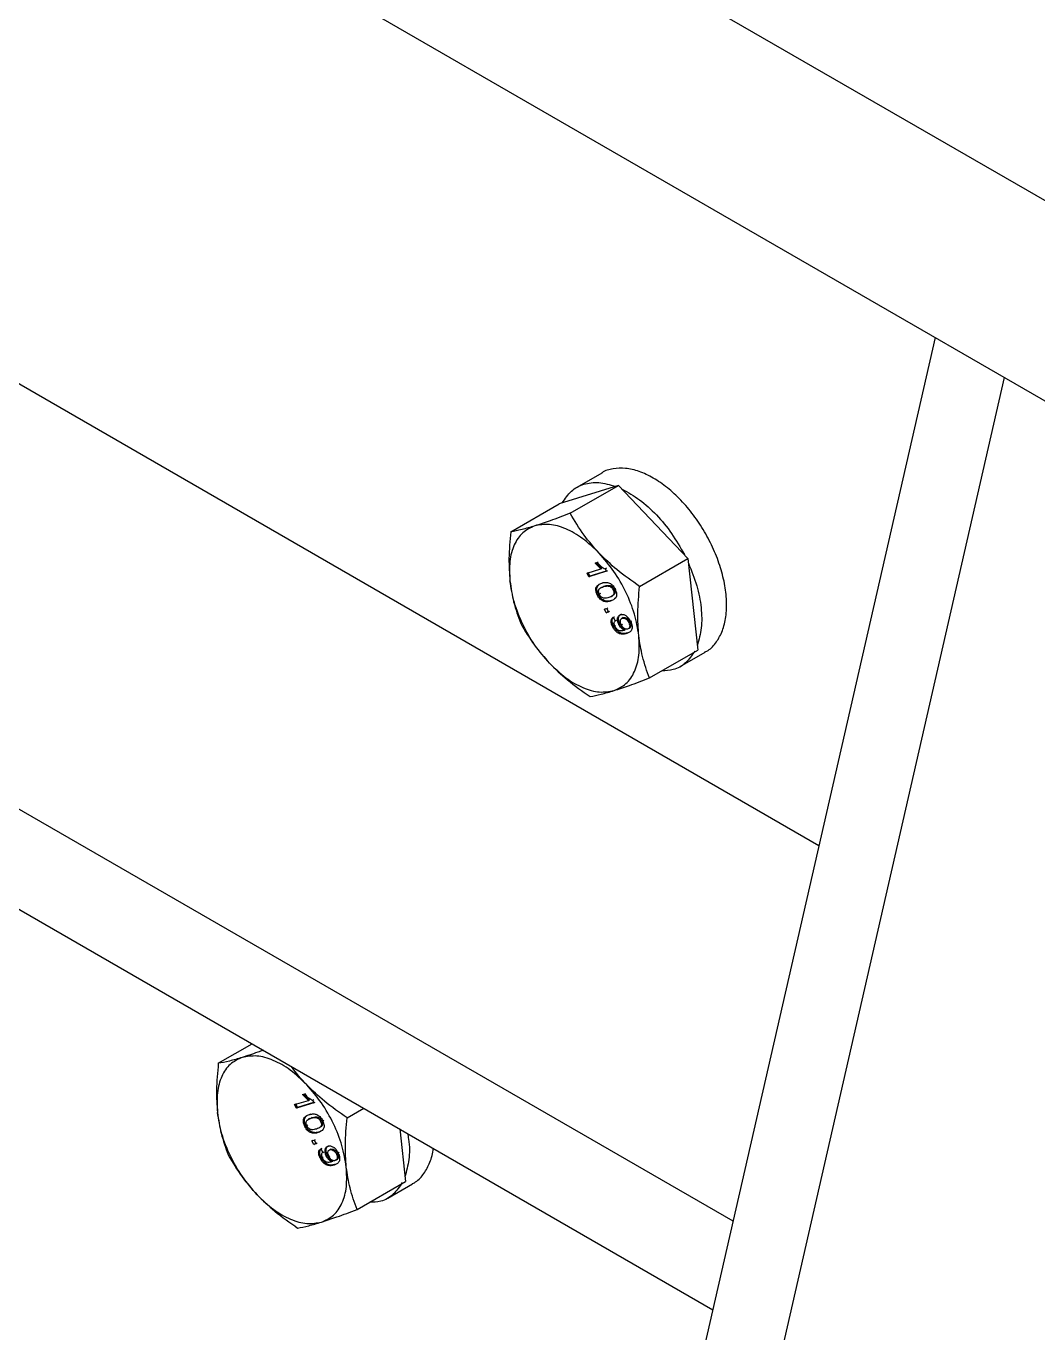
# Model space of a CAD drawing. Header units: millimetres. Extents: x 1293 to 41893, y 1011 to 26911.
# Drawn here: x 6180.2 to 6290.2, y 21685.8 to 21828 of the extents above; entities that cross this region are included whole.
import ezdxf

# ---------------------------------------------------------------- set-up
doc = ezdxf.new("R2010")
doc.units = ezdxf.units.MM
doc.header["$LTSCALE"] = 50
doc.layers.add('MAQUINAS', color=11, linetype='Continuous')

msp = doc.modelspace()

# ---------------------------------------------------------------- linework, layer by layer
at = {"layer": 'MAQUINAS', "linetype": 'Continuous', "lineweight": 25}
for p, q in [((6328.5403074, 21787.318863), (6081.6452764, 21929.8483306)), ((6072.7866193, 21913.1879028), (6328.5403074, 21765.5444414)), ((6266.4050778, 21738.805364), (6116.4082702, 21825.3966778)), ((6257.0667613, 21697.933133), (6076.338886, 21802.2651146)), ((6279.042842, 21794.1187199), (6205.9751413, 21474.3137573)), ((6076.338886, 21791.3779038), (6254.8691532, 21688.3145743)), ((6213.5176137, 21469.9595807), (6286.5853144, 21789.7645433)), ((6242.7736601, 21779.360931), (6240.0677982, 21777.7988702)), ((6244.6175559, 21778.0184767), (6238.1474606, 21776.0023839)), ((6239.3565617, 21774.9813694), (6244.6175559, 21778.0184767)), ((6244.6175559, 21778.0184767), (6252.1657695, 21770.0661396)), ((6232.8864664, 21772.9652766), (6238.1474606, 21776.0023839)), ((6246.9047753, 21767.0290323), (6252.1657695, 21770.0661396)), ((6252.1657695, 21770.0661396), (6253.2438876, 21760.0977097)), ((6241.1845479, 21768.4717402), (6242.6797641, 21768.9376521)), ((6241.1845479, 21768.4717402), (6241.3023991, 21768.5397742)), ((6241.3739084, 21768.0783535), (6241.1845479, 21768.4717402)), ((6241.4917595, 21768.1463875), (6241.3023991, 21768.5397742)), ((6243.2927051, 21768.6762538), (6241.3739084, 21768.0783535)), ((6243.2584963, 21768.6969057), (6241.4917595, 21768.1463875)), ((6242.0560159, 21769.5575961), (6242.2827967, 21769.6282614)), ((6242.0560159, 21769.5575961), (6242.173867, 21769.6256301)), ((6242.6797641, 21768.9376521), (6242.0560159, 21769.5575961)), ((6242.7976152, 21769.0056861), (6242.173867, 21769.6256301)), ((6242.2827967, 21769.6282614), (6242.4006478, 21769.6962954)), ((6242.6797641, 21768.9376521), (6242.7976152, 21769.0056861)), ((6243.2886554, 21768.9975305), (6243.1708043, 21768.9294965)), ((6243.1708043, 21768.9294965), (6243.2927051, 21768.6762538)), ((6243.2927051, 21768.6762538), (6243.4105562, 21768.7442878)), ((6241.3739084, 21768.0783535), (6241.4917595, 21768.1463875)), ((6242.793639, 21767.3897648), (6242.9114902, 21767.4577988)), ((6242.8276255, 21766.9275966), (6243.1016193, 21767.0646516)), ((6243.1016193, 21767.0646516), (6242.9837682, 21766.9966176)), ((6243.6881189, 21767.0118114), (6243.8059701, 21767.0798454)), ((6242.1510932, 21766.8467183), (6242.2689443, 21766.9147523)), ((6242.4139616, 21766.1717888), (6242.2961105, 21766.1037548)), ((6242.6353612, 21766.2407773), (6242.5175101, 21766.1727433)), ((6242.8157358, 21766.9491747), (6242.6978847, 21766.8811407)), ((6243.8383838, 21765.93284), (6243.9562349, 21766.000874)), ((6244.1338875, 21766.7126687), (6244.0160364, 21766.6446346)), ((6244.2395071, 21766.7093205), (6244.3573583, 21766.7773545)), ((6243.0781521, 21764.5378735), (6243.3241517, 21764.6145273)), ((6243.0781521, 21764.5378735), (6243.1960032, 21764.6059075)), ((6243.2675125, 21764.1444868), (6243.0781521, 21764.5378735)), ((6243.5135121, 21764.2211407), (6243.2675125, 21764.1444868)), ((6243.2675125, 21764.1444868), (6243.3853637, 21764.2125208)), ((6243.3241517, 21764.6145273), (6243.4420028, 21764.6825613)), ((6243.3241517, 21764.6145273), (6243.5135121, 21764.2211407)), ((6243.5004059, 21764.2483681), (6243.3853637, 21764.2125208)), ((6243.6313632, 21764.2891747), (6243.5135121, 21764.2211407)), ((6243.9539018, 21762.6597774), (6244.0717529, 21762.7278114)), ((6244.0378884, 21763.6607105), (6244.1557395, 21763.7287445)), ((6244.0378884, 21763.6607105), (6244.2518488, 21763.2749892)), ((6244.1850653, 21762.7084819), (6244.3029164, 21762.7765159)), ((6244.2518488, 21763.2749892), (6244.3696999, 21763.3430232)), ((6244.6350078, 21762.8903896), (6244.7528589, 21762.9584236)), ((6244.8334416, 21763.9538454), (6244.9512927, 21764.0218794)), ((6244.8705985, 21763.4583637), (6244.8658814, 21763.4556406)), ((6244.9141032, 21762.8395181), (6245.0319543, 21762.9075521)), ((6245.1275844, 21763.6244205), (6245.0097333, 21763.5563865)), ((6245.8484869, 21763.1506753), (6245.7306358, 21763.0826413)), ((6245.9230396, 21763.2118671), (6246.0408907, 21763.2799011)), ((6245.1777997, 21762.2494606), (6245.2956508, 21762.3174946)), ((6245.1777997, 21762.2494606), (6245.2238058, 21762.2659167)), ((6245.2238058, 21762.2659167), (6245.3416569, 21762.3339507)), ((6245.2956508, 21762.3174946), (6245.3416569, 21762.3339507)), ((6245.7141156, 21762.4500095), (6245.5962645, 21762.3819755)), ((6245.7505302, 21762.4788264), (6245.8683813, 21762.5468604)), ((6247.9828934, 21757.0606024), (6253.2438876, 21760.0977097)), ((6251.32355, 21758.3012235), (6254.029412, 21759.8632843)), ((6201.0666612, 21715.1239833), (6204.747762, 21717.2490376)), ((6210.2362107, 21711.7163029), (6210.4629916, 21711.7869682)), ((6210.2362107, 21711.7163029), (6210.3540618, 21711.7843369)), ((6210.859959, 21711.0963588), (6210.2362107, 21711.7163029)), ((6210.9778101, 21711.1643928), (6210.3540618, 21711.7843369)), ((6210.4629916, 21711.7869682), (6210.5808427, 21711.8550022)), ((6209.3647428, 21710.6304469), (6210.859959, 21711.0963588)), ((6209.3647428, 21710.6304469), (6209.4825939, 21710.6984809)), ((6209.5541032, 21710.2370602), (6209.3647428, 21710.6304469)), ((6209.6719543, 21710.3050943), (6209.4825939, 21710.6984809)), ((6211.4728999, 21710.8349606), (6209.5541032, 21710.2370602)), ((6209.5541032, 21710.2370602), (6209.6719543, 21710.3050943)), ((6211.4386912, 21710.8556125), (6209.6719543, 21710.3050943)), ((6210.859959, 21711.0963588), (6210.9778101, 21711.1643928)), ((6211.4688503, 21711.1562373), (6211.3509991, 21711.0882032)), ((6211.3509991, 21711.0882032), (6211.4728999, 21710.8349606)), ((6211.4728999, 21710.8349606), (6211.590751, 21710.9029946)), ((6215.0849701, 21709.187739), (6216.8984119, 21710.2346167)), ((6210.331288, 21709.005425), (6210.4491392, 21709.073459)), ((6210.9959307, 21709.1078814), (6210.8780795, 21709.0398474)), ((6210.9738339, 21709.5484715), (6211.091685, 21709.6165055)), ((6211.0078204, 21709.0863033), (6211.2818142, 21709.2233584)), ((6211.2818142, 21709.2233584), (6211.163963, 21709.1553244)), ((6211.8683138, 21709.1705181), (6211.9861649, 21709.2385521)), ((6212.3140824, 21708.8713754), (6212.1962312, 21708.8033414)), ((6212.419702, 21708.8680272), (6212.5375531, 21708.9360612)), ((6210.5941565, 21708.3304955), (6210.4763053, 21708.2624615)), ((6210.8155561, 21708.399484), (6210.697705, 21708.33145)), ((6212.0185786, 21708.0915467), (6212.1364297, 21708.1595807)), ((6220.8028382, 21708.0005275), (6221.4240825, 21702.2564165)), ((6211.258347, 21706.6965802), (6211.5043465, 21706.7732341)), ((6211.258347, 21706.6965802), (6211.3761981, 21706.7646142)), ((6211.4477074, 21706.3031935), (6211.258347, 21706.6965802)), ((6211.693707, 21706.3798474), (6211.4477074, 21706.3031935)), ((6211.4477074, 21706.3031935), (6211.5655585, 21706.3712275)), ((6211.5043465, 21706.7732341), (6211.6221977, 21706.8412681)), ((6211.5043465, 21706.7732341), (6211.693707, 21706.3798474)), ((6211.6806008, 21706.4070749), (6211.5655585, 21706.3712275)), ((6211.8115581, 21706.4478814), (6211.693707, 21706.3798474)), ((6212.2180832, 21705.8194172), (6212.3359344, 21705.8874512)), ((6212.2180832, 21705.8194172), (6212.4320436, 21705.4336959)), ((6213.0136364, 21706.1125521), (6213.1314876, 21706.1805861)), ((6212.1340966, 21704.8184841), (6212.2519477, 21704.8865181)), ((6212.3652601, 21704.8671886), (6212.4831113, 21704.9352226)), ((6212.4320436, 21705.4336959), (6212.5498947, 21705.50173)), ((6212.8152027, 21705.0490963), (6212.9330538, 21705.1171303)), ((6213.0507933, 21705.6170704), (6213.0460762, 21705.6143473)), ((6213.094298, 21704.9982248), (6213.2121492, 21705.0662588)), ((6213.3077792, 21705.7831272), (6213.1899281, 21705.7150932)), ((6213.3579946, 21704.4081673), (6213.4758457, 21704.4762013)), ((6213.3579946, 21704.4081673), (6213.4040006, 21704.4246235)), ((6213.4040006, 21704.4246235), (6213.5218517, 21704.4926575)), ((6213.4758457, 21704.4762013), (6213.5218517, 21704.4926575)), ((6213.8943105, 21704.6087163), (6213.7764593, 21704.5406822)), ((6214.0286818, 21705.309382), (6213.9108306, 21705.241348)), ((6213.930725, 21704.6375332), (6214.0485762, 21704.7055672)), ((6214.1032344, 21705.3705738), (6214.2210856, 21705.4386078)), ((6216.1630883, 21699.2193091), (6221.4240825, 21702.2564165)), ((6219.5037449, 21700.4599302), (6222.2096068, 21702.021991))]:
    msp.add_line(p, q, dxfattribs=at)
for points, knots in [([(6254.0153529, 21759.8898417), (6254.0824097, 21759.9175812), (6254.5391608, 21760.1065258), (6255.1829405, 21760.8112442), (6255.8874207, 21761.9877683), (6256.293459, 21763.4831922), (6256.4092903, 21765.1987928), (6256.2243072, 21767.0818735), (6255.7471092, 21769.0589355), (6254.9950937, 21771.0568589), (6253.9965035, 21773.0007063), (6252.7886652, 21774.8178183), (6251.416716, 21776.4402905), (6249.9321296, 21777.8071816), (6248.389813, 21778.8683599), (6246.8497502, 21779.5804396), (6245.3609488, 21779.9305908), (6244.0111499, 21779.8542092), (6243.1378059, 21779.6441749), (6242.7941971, 21779.3655069), (6242.7787862, 21779.3530086)], [0, 0, 0, 0, 0.0106094859, 0.0722654485, 0.1339214111, 0.1955773737, 0.2572333363, 0.3188892989, 0.3805452615, 0.4422012241, 0.5038571867, 0.5655131493, 0.6271691118, 0.6888250744, 0.750481037, 0.8121369996, 0.8737929622, 0.9354489248, 0.9971048874, 1, 1, 1, 1]), ([(6239.3565617, 21774.9813694), (6238.6026207, 21774.6963596), (6237.187489, 21774.1614022), (6236.0305209, 21773.7847246), (6235.4899518, 21773.6087298)], [0, 0, 0, 0, 0.5327709195, 1, 1, 1, 1]), ([(6242.4991062, 21770.6406077), (6241.9300508, 21771.2864881), (6240.7121143, 21772.6688515), (6239.8277339, 21774.1775687), (6239.3565617, 21774.9813694)], [0, 0, 0, 0, 0.4672290805, 1, 1, 1, 1]), ([(6232.8864664, 21772.9652766), (6232.7921924, 21771.9852819), (6232.615242, 21770.1458522), (6232.7370506, 21768.4219335), (6232.7939632, 21767.6164685)], [0, 0, 0, 0, 0.5327709195, 1, 1, 1, 1]), ([(6235.4899518, 21773.6087298), (6235.0062353, 21773.4655554), (6233.9709476, 21773.1591224), (6233.2634177, 21773.0326548), (6232.8864664, 21772.9652766)], [0, 0, 0, 0, 0.4672290805, 1, 1, 1, 1]), ([(6246.9047753, 21767.0290323), (6246.0566134, 21767.6152014), (6244.4646311, 21768.7154288), (6243.1250142, 21770.0275476), (6242.4991062, 21770.6406077)], [0, 0, 0, 0, 0.5327709195, 1, 1, 1, 1]), ([(6242.2827967, 21769.6282614), (6242.4248401, 21769.4755922), (6242.7084358, 21769.1707815), (6243.0168595, 21769.0098319), (6243.1708043, 21768.9294965)], [0, 0, 0, 0, 0.5008657323, 1, 1, 1, 1]), ([(6232.7939632, 21767.6164685), (6232.9077283, 21766.8438239), (6233.1512174, 21765.1901498), (6233.6818689, 21763.7592099), (6233.9645846, 21762.9968467)], [0, 0, 0, 0, 0.4672290805, 1, 1, 1, 1]), ([(6242.1510932, 21766.8467183), (6242.1826341, 21766.921536), (6242.2457618, 21767.0712806), (6242.461642, 21767.2628063), (6242.6608459, 21767.3389836), (6242.793639, 21767.3897648)], [0, 0, 0, 0, 0.249753552, 0.499871473, 1, 1, 1, 1]), ([(6242.2689443, 21766.9147523), (6242.300141, 21766.990194), (6242.3625799, 21767.1411874), (6242.4739395, 21767.2306762), (6242.5296598, 21767.2754532)], [0, 0, 0, 0, 0.4996355373, 1, 1, 1, 1]), ([(6242.5175101, 21766.1727433), (6242.4913679, 21766.2366189), (6242.439069, 21766.3644055), (6242.4339539, 21766.5424859), (6242.467779, 21766.6904937), (6242.6347584, 21766.8796448), (6242.8286685, 21766.944635), (6242.9837682, 21766.9966176)], [0, 0, 0, 0, 0.1246963828, 0.2494616582, 0.3744323466, 0.4996371137, 1, 1, 1, 1]), ([(6242.793639, 21767.3897648), (6242.9044178, 21767.4188799), (6243.1257022, 21767.4770384), (6243.4448603, 21767.4613831), (6243.7188778, 21767.3455837), (6243.9240615, 21767.1868787), (6244.1044168, 21766.9669592), (6244.1944472, 21766.7952568), (6244.2395071, 21766.7093205)], [0, 0, 0, 0, 0.2504817087, 0.50034559577, 0.63170490568, 0.75022113881, 0.87498669951, 1, 1, 1, 1]), ([(6242.9837682, 21766.9966176), (6243.0917711, 21767.0250764), (6243.2537661, 21767.0677621), (6243.4911284, 21767.078429), (6243.6225131, 21767.0339977), (6243.6881189, 21767.0118114)], [0, 0, 0, 0, 0.5003723119, 0.7505151407, 1, 1, 1, 1]), ([(6243.1016193, 21767.0646516), (6243.2096222, 21767.0931104), (6243.3716172, 21767.1357961), (6243.6089795, 21767.146463), (6243.7403642, 21767.1020318), (6243.8059701, 21767.0798454)], [0, 0, 0, 0, 0.50037231189, 0.75051514073, 1, 1, 1, 1]), ([(6243.6881189, 21767.0118114), (6243.7195829, 21766.9923331), (6243.7824906, 21766.9533891), (6243.8730105, 21766.8673288), (6243.9543593, 21766.76288), (6243.9954749, 21766.6840545), (6244.0160364, 21766.6446346)], [0, 0, 0, 0, 0.2501584562, 0.5001555724, 0.7500324303, 1, 1, 1, 1]), ([(6243.8059701, 21767.0798454), (6243.8374164, 21767.0603612), (6243.9002889, 21767.0214054), (6243.9910727, 21766.9354336), (6244.0580486, 21766.8480858), (6244.1041831, 21766.7720668), (6244.1239859, 21766.7324684), (6244.1338875, 21766.7126687)], [0, 0, 0, 0, 0.2500549443, 0.4999486155, 0.749722078, 0.8748570557, 1, 1, 1, 1]), ([(6246.812272, 21761.6802242), (6246.7553595, 21762.4856892), (6246.6335509, 21764.2096079), (6246.8105013, 21766.0490376), (6246.9047753, 21767.0290323)], [0, 0, 0, 0, 0.4672290805, 1, 1, 1, 1]), ([(6242.2961105, 21766.1037548), (6242.2402619, 21766.235583), (6242.156382, 21766.433578), (6242.1341675, 21766.6526699), (6242.1368885, 21766.7683704), (6242.1463583, 21766.8206026), (6242.1510932, 21766.8467183)], [0, 0, 0, 0, 0.4987953461, 0.7491482596, 0.8745764119, 1, 1, 1, 1]), ([(6242.4139616, 21766.1717888), (6242.358593, 21766.3032869), (6242.2754341, 21766.5007859), (6242.2466739, 21766.7534966), (6242.2615207, 21766.8609992), (6242.2689443, 21766.9147523)], [0, 0, 0, 0, 0.4990363131, 0.7495101716, 1, 1, 1, 1]), ([(6243.7404411, 21765.4228314), (6243.6298018, 21765.3936348), (6243.4087901, 21765.335312), (6243.0924462, 21765.3519055), (6242.8193644, 21765.4656432), (6242.6135948, 21765.6223331), (6242.4308599, 21765.8462365), (6242.3410553, 21766.0178611), (6242.2961105, 21766.1037548)], [0, 0, 0, 0, 0.2504758129, 0.5003473544, 0.6257683408, 0.7501761831, 0.8749696966, 1, 1, 1, 1]), ([(6243.8582922, 21765.4908654), (6243.7476527, 21765.4616588), (6243.5266407, 21765.4033161), (6243.2100814, 21765.4200454), (6242.936962, 21765.5336433), (6242.7312504, 21765.6906577), (6242.5487095, 21765.9142597), (6242.4589059, 21766.0858915), (6242.4139616, 21766.1717888)], [0, 0, 0, 0, 0.25047150777, 0.5003387545, 0.62618806137, 0.75018047702, 0.87497184564, 1, 1, 1, 1]), ([(6243.5518494, 21765.8164576), (6243.3937091, 21765.7706534), (6243.1960019, 21765.7133889), (6242.9141911, 21765.7639396), (6242.7652507, 21765.8537629), (6242.6203799, 21765.9891574), (6242.5517902, 21766.1115656), (6242.5175101, 21766.1727433)], [0, 0, 0, 0, 0.5004095025, 0.6256126137, 0.7505796735, 0.875343692, 1, 1, 1, 1]), ([(6244.0160364, 21766.6446346), (6244.0425596, 21766.5806906), (6244.0956048, 21766.4528053), (6244.1035754, 21766.2724208), (6244.0670983, 21766.1261945), (6243.9028363, 21765.9330135), (6243.7078312, 21765.8682561), (6243.5518494, 21765.8164576)], [0, 0, 0, 0, 0.1247447425, 0.2494837578, 0.3744708184, 0.4996480989, 1, 1, 1, 1]), ([(6244.2395071, 21766.7093205), (6244.2778378, 21766.6213289), (6244.3544677, 21766.4454181), (6244.4066592, 21766.1812305), (6244.3898912, 21765.9502767), (6244.2148608, 21765.6171418), (6243.951164, 21765.5091382), (6243.7404411, 21765.4228314)], [0, 0, 0, 0, 0.125373348, 0.2506437386, 0.375697515, 0.5011131747, 1, 1, 1, 1]), ([(6244.1338875, 21766.7126687), (6244.1603956, 21766.6487497), (6244.2134105, 21766.5209146), (6244.2216084, 21766.3401534), (6244.1842654, 21766.1953618), (6244.093505, 21766.0780593), (6243.9996908, 21766.0433071), (6243.9441616, 21766.022737)], [0, 0, 0, 0, 0.1831229089, 0.3662374103, 0.5497160376, 0.733473904, 1, 1, 1, 1]), ([(6233.9645846, 21762.9968467), (6234.4357567, 21762.1930461), (6235.3201372, 21760.6843288), (6236.5380737, 21759.3019654), (6237.107129, 21758.656085)], [0, 0, 0, 0, 0.5327709195, 1, 1, 1, 1]), ([(6243.9539018, 21762.6597774), (6243.9072449, 21762.7686572), (6243.8370861, 21762.9323818), (6243.8012473, 21763.1453746), (6243.8010031, 21763.3403364), (6243.8683938, 21763.5405364), (6243.9813308, 21763.6206103), (6244.0378884, 21763.6607105)], [0, 0, 0, 0, 0.2498594906, 0.3757183909, 0.500481002, 0.7498462328, 1, 1, 1, 1]), ([(6244.0717529, 21762.7278114), (6244.0250983, 21762.8366903), (6243.9548985, 21763.0005173), (6243.91908, 21763.2135138), (6243.9188854, 21763.408442), (6243.9862432, 21763.6085718), (6244.0991813, 21763.6886448), (6244.1557395, 21763.7287445)], [0, 0, 0, 0, 0.24985919476, 0.37595615926, 0.50048159336, 0.749846529, 1, 1, 1, 1]), ([(6245.6144265, 21761.9665545), (6245.4967926, 21761.9353855), (6245.2619245, 21761.8731535), (6244.9195227, 21761.9015072), (6244.6265859, 21762.0434851), (6244.4108703, 21762.2208356), (6244.2166128, 21762.454126), (6244.1200531, 21762.6365574), (6244.0717529, 21762.7278114)], [0, 0, 0, 0, 0.2504849259, 0.5001184801, 0.6280398823, 0.7500923866, 0.8749936837, 1, 1, 1, 1]), ([(6244.2518488, 21763.2749892), (6244.2171272, 21763.2473779), (6244.15442, 21763.1975118), (6244.1076006, 21763.091745), (6244.101742, 21762.9880934), (6244.1152666, 21762.8968395), (6244.1425114, 21762.8018971), (6244.1708813, 21762.739619), (6244.1850653, 21762.7084819)], [0, 0, 0, 0, 0.2764767993, 0.4993179598, 0.6237184282, 0.7494961879, 0.8747561628, 1, 1, 1, 1]), ([(6244.1850653, 21762.7084819), (6244.2163266, 21762.6502226), (6244.278823, 21762.5337529), (6244.4066749, 21762.3876118), (6244.5469619, 21762.2815644), (6244.8221476, 21762.1938089), (6245.0197935, 21762.2247361), (6245.1777997, 21762.2494606)], [0, 0, 0, 0, 0.1252073258, 0.2503100191, 0.3753386279, 0.5006201474, 1, 1, 1, 1]), ([(6244.6350078, 21762.8903896), (6244.6075311, 21762.9525175), (6244.5525961, 21763.0767313), (6244.5065724, 21763.2636561), (6244.4915379, 21763.4401201), (6244.508478, 21763.59776), (6244.5539095, 21763.7325362), (6244.6499716, 21763.8736072), (6244.7602011, 21763.9218146), (6244.8334416, 21763.9538454)], [0, 0, 0, 0, 0.1250740585, 0.2500636243, 0.3732612247, 0.5001992382, 0.6242961009, 0.7503685137, 1, 1, 1, 1]), ([(6244.7528589, 21762.9584236), (6244.7385982, 21762.9893038), (6244.7100756, 21763.0510667), (6244.663684, 21763.1762756), (6244.6240644, 21763.3317473), (6244.6095476, 21763.5081664), (6244.6260643, 21763.6663793), (6244.6728231, 21763.7990912), (6244.7318633, 21763.8985414), (6244.7902145, 21763.9276179), (6244.812755, 21763.9388499)], [0, 0, 0, 0, 0.0754695938, 0.1509450716, 0.3015784561, 0.4503125771, 0.603033998, 0.7528546861, 0.9045299868, 1, 1, 1, 1]), ([(6245.2238058, 21762.2659167), (6245.1682983, 21762.295461), (6245.0569348, 21762.3547352), (6244.8955088, 21762.5035768), (6244.7462899, 21762.6814455), (6244.6720465, 21762.8208455), (6244.6350078, 21762.8903896)], [0, 0, 0, 0, 0.2489431768, 0.4994502947, 0.7502849385, 1, 1, 1, 1]), ([(6245.3416569, 21762.3339507), (6245.2860143, 21762.3635759), (6245.1740828, 21762.4231703), (6245.0124856, 21762.5725845), (6244.8635453, 21762.7504677), (6244.7897167, 21762.8891759), (6244.7528589, 21762.9584236)], [0, 0, 0, 0, 0.2495404591, 0.5019797072, 0.7513717736, 1, 1, 1, 1]), ([(6244.9141032, 21762.8395181), (6244.8790702, 21762.9215369), (6244.8265812, 21763.0444237), (6244.803444, 21763.2033971), (6244.807752, 21763.3109796), (6244.8326226, 21763.403449), (6244.890468, 21763.5019469), (6244.9621322, 21763.5346586), (6245.0097333, 21763.5563865)], [0, 0, 0, 0, 0.2495205461, 0.3738507837, 0.4998887841, 0.6240955932, 0.7503154422, 1, 1, 1, 1]), ([(6244.8334416, 21763.9538454), (6244.9191412, 21763.9702962), (6245.0482568, 21763.9950811), (6245.2490478, 21763.9341479), (6245.4038443, 21763.8498291), (6245.5547827, 21763.7307627), (6245.7466906, 21763.5309689), (6245.8523863, 21763.3397135), (6245.9230396, 21763.2118671)], [0, 0, 0, 0, 0.2498688585, 0.3764535287, 0.5003476657, 0.6272386366, 0.7508240847, 1, 1, 1, 1]), ([(6245.5962645, 21762.3819755), (6245.5427006, 21762.3711382), (6245.4616569, 21762.3547409), (6245.3366117, 21762.3874037), (6245.2392307, 21762.4382555), (6245.1445975, 21762.5122853), (6245.0243301, 21762.6387962), (6244.9582816, 21762.7590697), (6244.9141032, 21762.8395181)], [0, 0, 0, 0, 0.2499764907, 0.3782221672, 0.5003423322, 0.6274524307, 0.7508110927, 1, 1, 1, 1]), ([(6245.0097333, 21763.5563865), (6245.066125, 21763.5673994), (6245.1787599, 21763.5893961), (6245.3522212, 21763.519834), (6245.485801, 21763.4213898), (6245.6137534, 21763.2919265), (6245.6836129, 21763.1668387), (6245.7306358, 21763.0826413)], [0, 0, 0, 0, 0.2502503989, 0.4998417518, 0.6295762977, 0.7506653539, 1, 1, 1, 1]), ([(6245.1275844, 21763.6244205), (6245.183976, 21763.6354338), (6245.2966107, 21763.6574315), (6245.4699942, 21763.5878955), (6245.6035743, 21763.4894957), (6245.7315486, 21763.360055), (6245.8014634, 21763.2348716), (6245.8484869, 21763.1506753)], [0, 0, 0, 0, 0.250250228, 0.4998414106, 0.6292883971, 0.7506655241, 1, 1, 1, 1]), ([(6245.9230396, 21763.2118671), (6245.9601046, 21763.126016), (6246.0342235, 21762.9543395), (6246.0833357, 21762.6982688), (6246.0842208, 21762.4649776), (6246.0109107, 21762.2080745), (6245.8078021, 21762.0082426), (6245.6004956, 21761.9351573), (6245.4965754, 21761.8985205)], [0, 0, 0, 0, 0.1250635897, 0.2500895576, 0.3751100052, 0.5001693996, 0.7494409524, 1, 1, 1, 1]), ([(6245.7306358, 21763.0826413), (6245.7652684, 21762.9988417), (6245.8170243, 21762.873609), (6245.8309432, 21762.7155142), (6245.818642, 21762.6115306), (6245.7861951, 21762.5237267), (6245.7193301, 21762.433534), (6245.6453904, 21762.4025569), (6245.5962645, 21762.3819755)], [0, 0, 0, 0, 0.2490168506, 0.3721383925, 0.4993654558, 0.6235619335, 0.7498926933, 1, 1, 1, 1]), ([(6245.8484869, 21763.1506753), (6245.8831216, 21763.0668748), (6245.9348397, 21762.9417398), (6245.948788, 21762.7836438), (6245.9365312, 21762.6797235), (6245.9040843, 21762.5918324), (6245.837247, 21762.5015954), (6245.7632415, 21762.4705908), (6245.7141156, 21762.4500095)], [0, 0, 0, 0, 0.249017166, 0.3718446562, 0.4993648037, 0.6232259432, 0.7498923764, 1, 1, 1, 1]), ([(6245.4965754, 21761.8985205), (6245.3789417, 21761.8673512), (6245.144074, 21761.8051186), (6244.8017463, 21761.8334697), (6244.5088227, 21761.9753952), (6244.2930918, 21762.1527136), (6244.0987619, 21762.386092), (6244.002202, 21762.5685234), (6243.9539018, 21762.6597774)], [0, 0, 0, 0, 0.2504849429, 0.5001185141, 0.6278991852, 0.7500923696, 0.8749936752, 1, 1, 1, 1]), ([(6247.9828934, 21757.0606024), (6247.7001777, 21757.8229656), (6247.1695263, 21759.2539054), (6246.9260372, 21760.9075796), (6246.812272, 21761.6802242)], [0, 0, 0, 0, 0.5327709195, 1, 1, 1, 1]), ([(6252.9048425, 21759.9920627), (6252.5956241, 21759.5330088), (6251.9771874, 21758.6149012), (6250.7168195, 21757.8919573), (6249.7355332, 21757.8469376), (6249.3112988, 21757.8274745)], [0, 0, 0, 0, 0.3621127876, 0.7242255753, 1, 1, 1, 1]), ([(6237.107129, 21758.656085), (6237.733037, 21758.043025), (6239.0726539, 21756.7309062), (6240.6646362, 21755.6306788), (6241.5127981, 21755.0445096)], [0, 0, 0, 0, 0.4672290805, 1, 1, 1, 1]), ([(6244.1162834, 21755.6879629), (6244.6568526, 21755.8639576), (6245.8138207, 21756.2406352), (6247.2289524, 21756.7755927), (6247.9828934, 21757.0606024)], [0, 0, 0, 0, 0.4672290805, 1, 1, 1, 1]), ([(6241.5127981, 21755.0445096), (6241.8897494, 21755.1118879), (6242.5972793, 21755.2383554), (6243.6325669, 21755.5447884), (6244.1162834, 21755.6879629)], [0, 0, 0, 0, 0.5327709195, 1, 1, 1, 1]), ([(6203.6701466, 21715.7674366), (6203.1864301, 21715.6242622), (6202.1511424, 21715.3178291), (6201.4436126, 21715.1913616), (6201.0666612, 21715.1239833)], [0, 0, 0, 0, 0.46722908045, 1, 1, 1, 1]), ([(6205.9523973, 21716.5536164), (6205.7479718, 21716.477211), (6204.8941502, 21716.1580891), (6204.1989211, 21715.9362), (6203.6701466, 21715.7674366)], [0, 0, 0, 0, 0.2394241458, 1, 1, 1, 1]), ([(6201.0666612, 21715.1239833), (6200.9723872, 21714.1439887), (6200.7954369, 21712.3045589), (6200.9172455, 21710.5806402), (6200.974158, 21709.7751752)], [0, 0, 0, 0, 0.5327709195, 1, 1, 1, 1]), ([(6210.679301, 21712.7993144), (6210.0827173, 21713.4347668), (6209.484423, 21714.0720412), (6209.0424226, 21714.768521), (6209.0411589, 21714.7705123)], [0, 0, 0, 0, 0.9971409791, 1, 1, 1, 1]), ([(6210.4629916, 21711.7869682), (6210.6050349, 21711.6342989), (6210.8886306, 21711.3294882), (6211.1970543, 21711.1685387), (6211.3509991, 21711.0882032)], [0, 0, 0, 0, 0.5008657323, 1, 1, 1, 1]), ([(6215.0849701, 21709.187739), (6214.2368082, 21709.7739082), (6212.644826, 21710.8741356), (6211.305209, 21712.1862544), (6210.679301, 21712.7993144)], [0, 0, 0, 0, 0.5327709195, 1, 1, 1, 1]), ([(6200.974158, 21709.7751752), (6201.0879232, 21709.0025306), (6201.3314122, 21707.3488565), (6201.8620637, 21705.9179166), (6202.1447794, 21705.1555535)], [0, 0, 0, 0, 0.4672290805, 1, 1, 1, 1]), ([(6210.4763053, 21708.2624615), (6210.4204567, 21708.3942898), (6210.3365768, 21708.5922847), (6210.3143624, 21708.8113767), (6210.3170833, 21708.9270772), (6210.3265532, 21708.9793094), (6210.331288, 21709.005425)], [0, 0, 0, 0, 0.4987953461, 0.7491482596, 0.8745764119, 1, 1, 1, 1]), ([(6210.331288, 21709.005425), (6210.3628289, 21709.0802428), (6210.4259567, 21709.2299874), (6210.6418368, 21709.4215131), (6210.8410408, 21709.4976903), (6210.9738339, 21709.5484715)], [0, 0, 0, 0, 0.249753552, 0.499871473, 1, 1, 1, 1]), ([(6210.5941565, 21708.3304955), (6210.5387879, 21708.4619936), (6210.455629, 21708.6594926), (6210.4268687, 21708.9122033), (6210.4417155, 21709.019706), (6210.4491392, 21709.073459)], [0, 0, 0, 0, 0.4990363131, 0.7495101716, 1, 1, 1, 1]), ([(6210.4491392, 21709.073459), (6210.4803359, 21709.1489007), (6210.5427748, 21709.2998941), (6210.6541343, 21709.3893829), (6210.7098547, 21709.4341599)], [0, 0, 0, 0, 0.49963553732, 1, 1, 1, 1]), ([(6210.697705, 21708.33145), (6210.6715627, 21708.3953256), (6210.6192638, 21708.5231122), (6210.6141488, 21708.7011927), (6210.6479739, 21708.8492005), (6210.8149533, 21709.0383516), (6211.0088633, 21709.1033417), (6211.163963, 21709.1553244)], [0, 0, 0, 0, 0.12469638283, 0.2494616582, 0.37443234657, 0.49963711369, 1, 1, 1, 1]), ([(6210.9738339, 21709.5484715), (6211.0846127, 21709.5775866), (6211.3058971, 21709.6357451), (6211.6250552, 21709.6200898), (6211.8990727, 21709.5042904), (6212.1042563, 21709.3455854), (6212.2846116, 21709.125666), (6212.3746421, 21708.9539636), (6212.419702, 21708.8680272)], [0, 0, 0, 0, 0.2504817087, 0.5003455958, 0.6317049057, 0.7502211388, 0.8749866995, 1, 1, 1, 1]), ([(6211.163963, 21709.1553244), (6211.2719659, 21709.1837831), (6211.4339609, 21709.2264689), (6211.6713232, 21709.2371357), (6211.8027079, 21709.1927045), (6211.8683138, 21709.1705181)], [0, 0, 0, 0, 0.5003723119, 0.7505151407, 1, 1, 1, 1]), ([(6211.2818142, 21709.2233584), (6211.3898171, 21709.2518172), (6211.5518121, 21709.2945029), (6211.7891744, 21709.3051697), (6211.9205591, 21709.2607385), (6211.9861649, 21709.2385521)], [0, 0, 0, 0, 0.50037231189, 0.75051514073, 1, 1, 1, 1]), ([(6212.1962312, 21708.8033414), (6212.2227544, 21708.7393973), (6212.2757996, 21708.6115121), (6212.2837702, 21708.4311275), (6212.2472932, 21708.2849012), (6212.0830312, 21708.0917203), (6211.8880261, 21708.0269629), (6211.7320443, 21707.9751643)], [0, 0, 0, 0, 0.1247447425, 0.2494837578, 0.3744708184, 0.4996480989, 1, 1, 1, 1]), ([(6211.8683138, 21709.1705181), (6211.8997778, 21709.1510398), (6211.9626855, 21709.1120958), (6212.0532053, 21709.0260356), (6212.1345541, 21708.9215867), (6212.1756697, 21708.8427613), (6212.1962312, 21708.8033414)], [0, 0, 0, 0, 0.2501584562, 0.5001555724, 0.7500324303, 1, 1, 1, 1]), ([(6212.419702, 21708.8680272), (6212.4580327, 21708.7800357), (6212.5346626, 21708.6041249), (6212.586854, 21708.3399372), (6212.5700861, 21708.1089834), (6212.3950556, 21707.7758486), (6212.1313589, 21707.667845), (6211.920636, 21707.5815381)], [0, 0, 0, 0, 0.125373348, 0.2506437386, 0.375697515, 0.5011131747, 1, 1, 1, 1]), ([(6211.9861649, 21709.2385521), (6212.0176113, 21709.2190679), (6212.0804838, 21709.1801121), (6212.1712676, 21709.0941404), (6212.2382434, 21709.0067926), (6212.284378, 21708.9307735), (6212.3041807, 21708.8911752), (6212.3140824, 21708.8713754)], [0, 0, 0, 0, 0.2500549443, 0.4999486155, 0.749722078, 0.8748570557, 1, 1, 1, 1]), ([(6212.3140824, 21708.8713754), (6212.3405904, 21708.8074564), (6212.3936053, 21708.6796214), (6212.4018033, 21708.4988602), (6212.3644603, 21708.3540685), (6212.2736998, 21708.236766), (6212.1798857, 21708.2020138), (6212.1243565, 21708.1814438)], [0, 0, 0, 0, 0.18312290889, 0.36623741033, 0.54971603762, 0.73347390401, 1, 1, 1, 1]), ([(6214.9924669, 21703.8389309), (6214.9355544, 21704.6443959), (6214.8137457, 21706.3683146), (6214.9906961, 21708.2077444), (6215.0849701, 21709.187739)], [0, 0, 0, 0, 0.4672290805, 1, 1, 1, 1]), ([(6211.920636, 21707.5815381), (6211.8099966, 21707.5523415), (6211.5889849, 21707.4940187), (6211.272641, 21707.5106122), (6210.9995592, 21707.62435), (6210.7937897, 21707.7810399), (6210.6110547, 21708.0049433), (6210.5212502, 21708.1765679), (6210.4763053, 21708.2624615)], [0, 0, 0, 0, 0.2504758129, 0.50034735438, 0.62576834083, 0.75017618309, 0.87496969665, 1, 1, 1, 1]), ([(6212.0384871, 21707.6495721), (6211.9278476, 21707.6203656), (6211.7068355, 21707.5620228), (6211.3902763, 21707.5787522), (6211.1171568, 21707.69235), (6210.9114452, 21707.8493644), (6210.7289043, 21708.0729664), (6210.6391008, 21708.2445982), (6210.5941565, 21708.3304955)], [0, 0, 0, 0, 0.2504715078, 0.5003387545, 0.6261880614, 0.750180477, 0.8749718456, 1, 1, 1, 1]), ([(6211.7320443, 21707.9751643), (6211.573904, 21707.9293601), (6211.3761967, 21707.8720957), (6211.0943859, 21707.9226463), (6210.9454455, 21708.0124696), (6210.8005747, 21708.1478642), (6210.731985, 21708.2702723), (6210.697705, 21708.33145)], [0, 0, 0, 0, 0.5004095025, 0.6256126137, 0.7505796735, 0.875343692, 1, 1, 1, 1]), ([(6221.6417934, 21707.4963208), (6221.6865327, 21707.2856381), (6221.9013894, 21706.2738539), (6221.8660582, 21704.6000098), (6221.5337441, 21703.3858572), (6221.3675871, 21702.7787809)], [0, 0, 0, 0, 0.11621401254, 0.55810700627, 1, 1, 1, 1]), ([(6212.1340966, 21704.8184841), (6212.0874398, 21704.9273639), (6212.017281, 21705.0910885), (6211.9814421, 21705.3040813), (6211.981198, 21705.4990432), (6212.0485886, 21705.6992431), (6212.1615256, 21705.7793171), (6212.2180832, 21705.8194172)], [0, 0, 0, 0, 0.2498594906, 0.3757183909, 0.500481002, 0.7498462328, 1, 1, 1, 1]), ([(6212.2519477, 21704.8865181), (6212.2052932, 21704.995397), (6212.1350934, 21705.1592241), (6212.0992748, 21705.3722205), (6212.0990803, 21705.5671488), (6212.166438, 21705.7672785), (6212.2793762, 21705.8473515), (6212.3359344, 21705.8874512)], [0, 0, 0, 0, 0.2498591948, 0.3759561592, 0.5004815934, 0.749846529, 1, 1, 1, 1]), ([(6212.8152027, 21705.0490963), (6212.7877259, 21705.1112242), (6212.732791, 21705.2354381), (6212.6867672, 21705.4223628), (6212.6717328, 21705.5988269), (6212.6886728, 21705.7564668), (6212.7341044, 21705.891243), (6212.8301665, 21706.0323139), (6212.9403959, 21706.0805214), (6213.0136364, 21706.1125521)], [0, 0, 0, 0, 0.1250740585, 0.2500636243, 0.3732612247, 0.5001992382, 0.6242961009, 0.7503685137, 1, 1, 1, 1]), ([(6212.9330538, 21705.1171303), (6212.9187931, 21705.1480106), (6212.8902705, 21705.2097735), (6212.8438789, 21705.3349823), (6212.8042593, 21705.4904541), (6212.7897425, 21705.6668731), (6212.8062592, 21705.8250861), (6212.8530179, 21705.957798), (6212.9120582, 21706.0572481), (6212.9704093, 21706.0863246), (6212.9929498, 21706.0975566)], [0, 0, 0, 0, 0.0754695938, 0.1509450716, 0.3015784561, 0.4503125771, 0.603033998, 0.7528546861, 0.9045299868, 1, 1, 1, 1]), ([(6213.0136364, 21706.1125521), (6213.0993361, 21706.1290029), (6213.2284516, 21706.1537878), (6213.4292427, 21706.0928547), (6213.5840391, 21706.0085358), (6213.7349775, 21705.8894694), (6213.9268854, 21705.6896756), (6214.0325811, 21705.4984203), (6214.1032344, 21705.3705738)], [0, 0, 0, 0, 0.2498688585, 0.3764535287, 0.5003476657, 0.6272386366, 0.7508240847, 1, 1, 1, 1]), ([(6222.1955477, 21702.0485485), (6222.2625828, 21702.0763028), (6222.7191855, 21702.2653488), (6223.3683067, 21702.9664143), (6224.0491364, 21704.1591129), (6224.3975352, 21705.1732197), (6224.4348831, 21705.8135453), (6224.4388533, 21705.8816125)], [0, 0, 0, 0, 0.0522863901, 0.3561434978, 0.6600006054, 0.963857713, 1, 1, 1, 1]), ([(6202.1447794, 21705.1555535), (6202.6159516, 21704.3517528), (6203.500332, 21702.8430356), (6204.7182685, 21701.4606721), (6205.2873239, 21700.8147918)], [0, 0, 0, 0, 0.53277091955, 1, 1, 1, 1]), ([(6213.6767702, 21704.0572273), (6213.5591365, 21704.026058), (6213.3242688, 21703.9638254), (6212.9819412, 21703.9921764), (6212.6890175, 21704.1341019), (6212.4732867, 21704.3114203), (6212.2789567, 21704.5447987), (6212.1823969, 21704.7272301), (6212.1340966, 21704.8184841)], [0, 0, 0, 0, 0.2504849429, 0.5001185141, 0.6278991852, 0.7500923696, 0.8749936752, 1, 1, 1, 1]), ([(6213.7946214, 21704.1252613), (6213.6769874, 21704.0940923), (6213.4421194, 21704.0318603), (6213.0997176, 21704.0602139), (6212.8067808, 21704.2021919), (6212.5910652, 21704.3795424), (6212.3968077, 21704.6128328), (6212.3002479, 21704.7952641), (6212.2519477, 21704.8865181)], [0, 0, 0, 0, 0.2504849259, 0.5001184801, 0.6280398823, 0.7500923866, 0.8749936837, 1, 1, 1, 1]), ([(6212.4320436, 21705.4336959), (6212.3973221, 21705.4060846), (6212.3346148, 21705.3562185), (6212.2877955, 21705.2504518), (6212.2819369, 21705.1468002), (6212.2954614, 21705.0555463), (6212.3227062, 21704.9606039), (6212.3510761, 21704.8983257), (6212.3652601, 21704.8671886)], [0, 0, 0, 0, 0.2764767993, 0.4993179598, 0.6237184282, 0.7494961879, 0.8747561628, 1, 1, 1, 1]), ([(6212.3652601, 21704.8671886), (6212.3965214, 21704.8089294), (6212.4590178, 21704.6924596), (6212.5868698, 21704.5463186), (6212.7271567, 21704.4402712), (6213.0023424, 21704.3525156), (6213.1999883, 21704.3834428), (6213.3579946, 21704.4081673)], [0, 0, 0, 0, 0.1252073258, 0.2503100191, 0.3753386279, 0.5006201474, 1, 1, 1, 1]), ([(6213.4040006, 21704.4246235), (6213.3484932, 21704.4541678), (6213.2371296, 21704.513442), (6213.0757037, 21704.6622835), (6212.9264847, 21704.8401522), (6212.8522413, 21704.9795522), (6212.8152027, 21705.0490963)], [0, 0, 0, 0, 0.2489431768, 0.4994502947, 0.7502849385, 1, 1, 1, 1]), ([(6213.5218517, 21704.4926575), (6213.4662091, 21704.5222826), (6213.3542776, 21704.5818771), (6213.1926804, 21704.7312913), (6213.0437401, 21704.9091744), (6212.9699115, 21705.0478826), (6212.9330538, 21705.1171303)], [0, 0, 0, 0, 0.2495404591, 0.5019797073, 0.7513717737, 1, 1, 1, 1]), ([(6213.094298, 21704.9982248), (6213.0592651, 21705.0802436), (6213.006776, 21705.2031304), (6212.9836389, 21705.3621038), (6212.9879469, 21705.4696863), (6213.0128174, 21705.5621557), (6213.0706628, 21705.6606536), (6213.142327, 21705.6933653), (6213.1899281, 21705.7150932)], [0, 0, 0, 0, 0.2495205461, 0.3738507838, 0.4998887841, 0.6240955932, 0.7503154422, 1, 1, 1, 1]), ([(6213.7764593, 21704.5406822), (6213.7228955, 21704.5298449), (6213.6418517, 21704.5134477), (6213.5168066, 21704.5461104), (6213.4194256, 21704.5969623), (6213.3247924, 21704.670992), (6213.2045249, 21704.7975029), (6213.1384764, 21704.9177765), (6213.094298, 21704.9982248)], [0, 0, 0, 0, 0.2499764907, 0.3782221671, 0.5003423322, 0.6274524307, 0.7508110927, 1, 1, 1, 1]), ([(6213.1899281, 21705.7150932), (6213.2463198, 21705.7261061), (6213.3589548, 21705.7481028), (6213.532416, 21705.6785408), (6213.6659958, 21705.5800966), (6213.7939483, 21705.4506332), (6213.8638078, 21705.3255454), (6213.9108306, 21705.241348)], [0, 0, 0, 0, 0.25025039885, 0.49984175184, 0.62957629764, 0.75066535386, 1, 1, 1, 1]), ([(6213.3077792, 21705.7831272), (6213.3641708, 21705.7941406), (6213.4768055, 21705.8161382), (6213.6501891, 21705.7466023), (6213.7837692, 21705.6482024), (6213.9117435, 21705.5187617), (6213.9816582, 21705.3935783), (6214.0286818, 21705.309382)], [0, 0, 0, 0, 0.250250228, 0.4998414106, 0.6292883971, 0.7506655241, 1, 1, 1, 1]), ([(6214.1032344, 21705.3705738), (6214.1402995, 21705.2847227), (6214.2144183, 21705.1130463), (6214.2635306, 21704.8569755), (6214.2644157, 21704.6236843), (6214.1911055, 21704.3667813), (6213.987997, 21704.1669493), (6213.7806905, 21704.093864), (6213.6767702, 21704.0572273)], [0, 0, 0, 0, 0.1250635897, 0.2500895576, 0.3751100052, 0.5001693996, 0.7494409524, 1, 1, 1, 1]), ([(6213.9108306, 21705.241348), (6213.9454632, 21705.1575484), (6213.9972192, 21705.0323157), (6214.011138, 21704.8742209), (6213.9988369, 21704.7702373), (6213.9663899, 21704.6824335), (6213.8995249, 21704.5922408), (6213.8255852, 21704.5612636), (6213.7764593, 21704.5406822)], [0, 0, 0, 0, 0.24901685056, 0.37213839248, 0.49936545582, 0.62356193347, 0.74989269326, 1, 1, 1, 1]), ([(6214.0286818, 21705.309382), (6214.0633164, 21705.2255815), (6214.1150345, 21705.1004465), (6214.1289829, 21704.9423505), (6214.1167261, 21704.8384302), (6214.0842792, 21704.7505391), (6214.0174418, 21704.6603022), (6213.9434363, 21704.6292975), (6213.8943105, 21704.6087163)], [0, 0, 0, 0, 0.24901716601, 0.37184465622, 0.49936480371, 0.62322594322, 0.74989237644, 1, 1, 1, 1]), ([(6216.1630883, 21699.2193091), (6215.8803726, 21699.9816723), (6215.3497211, 21701.4126122), (6215.1062321, 21703.0662863), (6214.9924669, 21703.8389309)], [0, 0, 0, 0, 0.5327709195, 1, 1, 1, 1]), ([(6221.0850374, 21702.1507694), (6220.775819, 21701.6917156), (6220.1573822, 21700.7736079), (6218.8970144, 21700.050664), (6217.915728, 21700.0056444), (6217.4914936, 21699.9861812)], [0, 0, 0, 0, 0.3621127876, 0.7242255753, 1, 1, 1, 1]), ([(6205.2873239, 21700.8147918), (6205.9132318, 21700.2017317), (6207.2528488, 21698.8896129), (6208.8448311, 21697.7893855), (6209.6929929, 21697.2032164)], [0, 0, 0, 0, 0.4672290805, 1, 1, 1, 1]), ([(6212.2964783, 21697.8466696), (6212.8370474, 21698.0226643), (6213.9940155, 21698.399342), (6215.4091472, 21698.9342994), (6216.1630883, 21699.2193091)], [0, 0, 0, 0, 0.4672290805, 1, 1, 1, 1]), ([(6209.6929929, 21697.2032164), (6210.0699443, 21697.2705946), (6210.7774741, 21697.3970622), (6211.8127618, 21697.7034952), (6212.2964783, 21697.8466696)], [0, 0, 0, 0, 0.5327709195, 1, 1, 1, 1])]:
    msp.add_open_spline(points, degree=3, knots=knots, dxfattribs=at)
for points in [[(6238.4865057, 21776.108031), (6238.7943277, 21776.5712688), (6239.4099716, 21777.4977444), (6240.8001036, 21778.2203465), (6242.4325365, 21778.4395808), (6243.663186, 21778.0884134), (6244.2785108, 21777.9128297)], [(6245.0130965, 21777.6017593), (6245.6476862, 21777.2480497), (6246.9168656, 21776.5406304), (6248.7557007, 21774.8514402), (6250.4430832, 21772.8256226), (6251.327847, 21771.2637788), (6251.7702289, 21770.482857)], [(6235.4899518, 21773.6087298), (6235.0291184, 21773.397134), (6234.1074517, 21772.9739425), (6233.2003642, 21771.6046044), (6232.6881293, 21769.8192737), (6232.7586852, 21768.3507369), (6232.7939632, 21767.6164685)], [(6242.4991062, 21770.6406077), (6241.910487, 21771.202454), (6240.7332486, 21772.3261467), (6238.8600404, 21773.3681692), (6237.0432293, 21773.8887358), (6236.0077109, 21773.7020651), (6235.4899518, 21773.6087298)], [(6246.812272, 21761.6802242), (6246.6844862, 21762.4536663), (6246.4289145, 21764.0005506), (6245.4627938, 21766.4119111), (6244.1582176, 21768.7178084), (6243.0521433, 21769.9996746), (6242.4991062, 21770.6406077)], [(6252.2222649, 21769.5437752), (6252.5490326, 21768.7268277), (6253.202568, 21767.0929328), (6253.6512712, 21764.6811406), (6253.7062209, 21762.4360887), (6253.3603351, 21761.2254123), (6253.1873922, 21760.6200741)], [(6237.107129, 21758.656085), (6236.5540919, 21759.2970181), (6235.4480176, 21760.5788843), (6234.1434414, 21762.8847816), (6233.1773207, 21765.2961421), (6232.921749, 21766.8430264), (6232.7939632, 21767.6164685)], [(6244.1162834, 21755.6879629), (6244.5771168, 21755.8995587), (6245.4987835, 21756.3227502), (6246.405871, 21757.6920883), (6246.9181059, 21759.477419), (6246.84755, 21760.9459558), (6246.812272, 21761.6802242)], [(6237.107129, 21758.656085), (6237.6957482, 21758.0942387), (6238.8729866, 21756.970546), (6240.7461949, 21755.9285235), (6242.563006, 21755.4079569), (6243.5985243, 21755.5946276), (6244.1162834, 21755.6879629)], [(6203.6701466, 21715.7674366), (6203.2093133, 21715.5558408), (6202.2876465, 21715.1326492), (6201.380559, 21713.7633111), (6200.8683241, 21711.9779805), (6200.93888, 21710.5094437), (6200.974158, 21709.7751752)], [(6210.679301, 21712.7993144), (6210.0906819, 21713.3611608), (6208.9134435, 21714.4848534), (6207.0402352, 21715.5268759), (6205.2234241, 21716.0474425), (6204.1879058, 21715.8607719), (6203.6701466, 21715.7674366)], [(6214.9924669, 21703.8389309), (6214.864681, 21704.6123731), (6214.6091094, 21706.1592573), (6213.6429886, 21708.5706179), (6212.3384124, 21710.8765151), (6211.2323382, 21712.1583813), (6210.679301, 21712.7993144)], [(6205.2873239, 21700.8147918), (6204.7342867, 21701.4557249), (6203.6282125, 21702.737591), (6202.3236363, 21705.0434883), (6201.3575155, 21707.4548489), (6201.1019439, 21709.0017331), (6200.974158, 21709.7751752)], [(6212.2964783, 21697.8466696), (6212.7573116, 21698.0582654), (6213.6789784, 21698.481457), (6214.5860659, 21699.850795), (6215.0983008, 21701.6361257), (6215.0277449, 21703.1046625), (6214.9924669, 21703.8389309)], [(6205.2873239, 21700.8147918), (6205.875943, 21700.2529454), (6207.0531814, 21699.1292528), (6208.9263897, 21698.0872303), (6210.7432008, 21697.5666637), (6211.7787191, 21697.7533343), (6212.2964783, 21697.8466696)]]:
    msp.add_open_spline(points, degree=3, dxfattribs=at)

doc.saveas('drawing.dxf')
